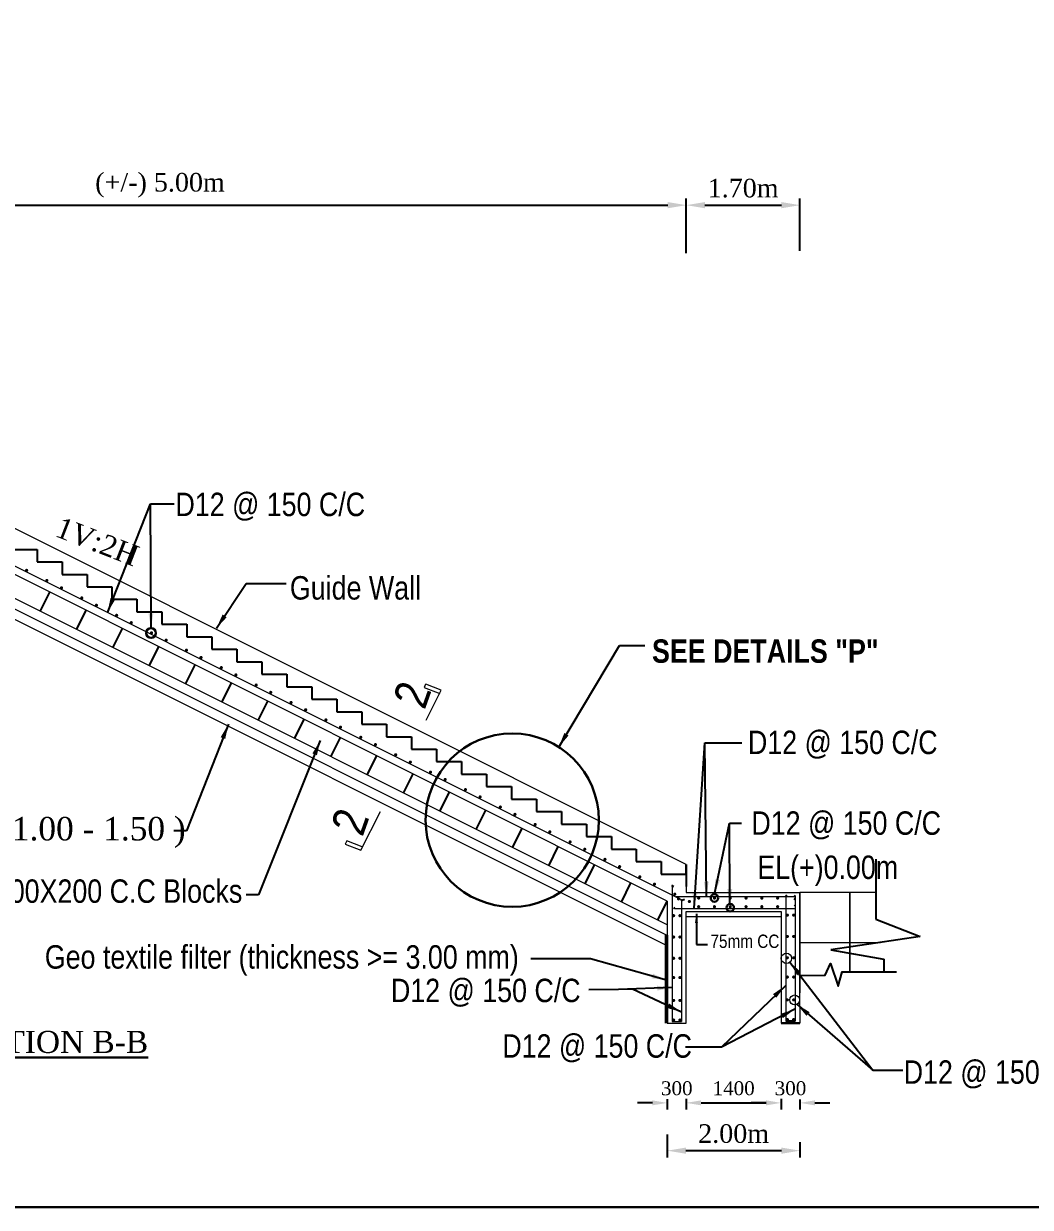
# Model space of a CAD drawing. Header units: metres. Extents: x -1354 to 3686, y -9962 to -7697.
# Drawn here: x 2576.5 to 2630.7, y -7841.6 to -7777.9 of the extents above; entities that cross this region are included whole.
import ezdxf

# ---------------------------------------------------------------- set-up
doc = ezdxf.new("R2010")
doc.units = ezdxf.units.M
doc.layers.add('Blocks', color=11, linetype='Continuous', lineweight=9)
doc.layers.add('Layer1', color=7, linetype='Continuous', lineweight=13)
doc.styles.get("Standard").update_dxf_attribs({"font": 'times.ttf'})
doc.styles.add('TIMES', font='ARIALN.TTF')
doc.dimstyles.get("Standard").update_dxf_attribs({"dimtxt": 0.5, "dimasz": 0.4075, "dimexe": 0.364, "dimexo": 0.219, "dimgap": 0.09, "dimtad": 0, "dimdec": 0, "dimlfac": 1000, "dimzin": 0, "dimdsep": 46, "dimtxsty": 'Standard', "dimcen": 0.09, "dimadec": 0, "dimazin": 0, "dimtfac": 1, "dimtdec": 0, "dimtofl": 0, "dimtmove": 0, "dimatfit": 3, "dimfxl": 1, "dimtolj": 1, "dimtzin": 0, "dimarcsym": 0})

# ---------------------------------------------------------------- blocks, each defined once
blk = doc.blocks.new('*D1038')
at = {"layer": 'Defpoints', "color": 0, "lineweight": -3}
for p in [(2611.117, -7837.414), (2618.258, -7837.83), (2618.258, -7838.503)]:
    blk.add_point(p, dxfattribs=at)
at = {"layer": 'Layer1', "color": 0, "lineweight": -2}
for p, q in [((2611.117, -7837.633), (2611.117, -7838.867)), ((2618.258, -7838.049), (2618.258, -7838.867))]:
    blk.add_line(p, q, dxfattribs=at)
at = {"layer": 'Layer1', "color": 7, "lineweight": -2}
blk.add_line((2612.117, -7838.503), (2617.258, -7838.503), dxfattribs=at)
at = {"layer": 'Layer1', "color": 7, "lineweight": -3}
for points in [[(2612.117, -7838.337), (2612.117, -7838.67), (2611.117, -7838.503)], [(2617.258, -7838.337), (2617.258, -7838.67), (2618.258, -7838.503)]]:
    blk.add_solid(points, dxfattribs=at)
at = {"layer": 'Layer1', "color": 0, "lineweight": 30, "insert": (2614.688, -7837.593), "char_height": 1, "attachment_point": 5}
blk.add_mtext('\\A1;2.00m', dxfattribs=at)
blk = doc.blocks.new('*D1039')
at = {"layer": 'Defpoints', "color": 0, "lineweight": -3}
for p in [(2611.117, -7835.518), (2612.137, -7835.488), (2612.137, -7835.931)]:
    blk.add_point(p, dxfattribs=at)
at = {"layer": 'Layer1', "color": 7, "lineweight": -2}
for p, q in [((2610.317, -7835.931), (2609.517, -7835.931)), ((2612.937, -7835.931), (2613.737, -7835.931))]:
    blk.add_line(p, q, dxfattribs=at)
at = {"layer": 'Layer1', "color": 0, "lineweight": -2}
for p, q in [((2611.117, -7835.737), (2611.117, -7836.295)), ((2612.137, -7835.707), (2612.137, -7836.295))]:
    blk.add_line(p, q, dxfattribs=at)
at = {"layer": 'Layer1', "color": 7, "lineweight": -3}
for points in [[(2610.317, -7835.797), (2610.317, -7836.064), (2611.117, -7835.931)], [(2612.937, -7835.797), (2612.937, -7836.064), (2612.137, -7835.931)]]:
    blk.add_solid(points, dxfattribs=at)
at = {"layer": 'Layer1', "color": 0, "lineweight": 30, "insert": (2611.627, -7835.149), "char_height": 0.75, "attachment_point": 5}
blk.add_mtext('\\A1;300', dxfattribs=at)
blk = doc.blocks.new('*D1045')
at = {"layer": 'Defpoints', "color": 0, "lineweight": -3}
for p in [(2612.137, -7787.621), (2555.485, -7788.801), (2612.137, -7790.428)]:
    blk.add_point(p, dxfattribs=at)
at = {"layer": 'Layer1', "color": 0, "lineweight": -2}
for p, q in [((2555.485, -7788.582), (2555.485, -7787.257)), ((2612.137, -7790.209), (2612.137, -7787.257))]:
    blk.add_line(p, q, dxfattribs=at)
at = {"layer": 'Layer1', "color": 7, "lineweight": -2}
blk.add_line((2556.485, -7787.621), (2611.137, -7787.621), dxfattribs=at)
at = {"layer": 'Layer1', "color": 7, "lineweight": -3}
for points in [[(2556.485, -7787.454), (2556.485, -7787.788), (2555.485, -7787.621)], [(2611.137, -7787.454), (2611.137, -7787.788), (2612.137, -7787.621)]]:
    blk.add_solid(points, dxfattribs=at)
at = {"layer": 'Layer1', "color": 0, "lineweight": 30, "insert": (2583.811, -7786.55), "char_height": 1, "attachment_point": 5}
blk.add_mtext('\\A1;(+/-) 5.00m', dxfattribs=at)
blk = doc.blocks.new('*D1047')
at = {"layer": 'Defpoints', "color": 0, "lineweight": -3}
for p in [(2617.238, -7835.502), (2618.258, -7835.524), (2618.258, -7835.931)]:
    blk.add_point(p, dxfattribs=at)
at = {"layer": 'Layer1', "color": 7, "lineweight": -2}
for p, q in [((2616.438, -7835.931), (2615.638, -7835.931)), ((2619.058, -7835.931), (2619.858, -7835.931))]:
    blk.add_line(p, q, dxfattribs=at)
at = {"layer": 'Layer1', "color": 0, "lineweight": -2}
for p, q in [((2617.238, -7835.721), (2617.238, -7836.295)), ((2618.258, -7835.743), (2618.258, -7836.295))]:
    blk.add_line(p, q, dxfattribs=at)
at = {"layer": 'Layer1', "color": 7, "lineweight": -3}
for points in [[(2616.438, -7835.797), (2616.438, -7836.064), (2617.238, -7835.931)], [(2619.058, -7835.797), (2619.058, -7836.064), (2618.258, -7835.931)]]:
    blk.add_solid(points, dxfattribs=at)
at = {"layer": 'Layer1', "color": 0, "lineweight": 30, "insert": (2617.748, -7835.149), "char_height": 0.75, "attachment_point": 5}
blk.add_mtext('\\A1;300', dxfattribs=at)
blk = doc.blocks.new('*D1048')
at = {"layer": 'Defpoints', "color": 0, "lineweight": -3}
for p in [(2612.137, -7835.488), (2617.238, -7835.502), (2617.238, -7835.931)]:
    blk.add_point(p, dxfattribs=at)
at = {"layer": 'Layer1', "color": 0, "lineweight": -2}
for p, q in [((2612.137, -7835.707), (2612.137, -7836.295)), ((2617.238, -7835.721), (2617.238, -7836.295))]:
    blk.add_line(p, q, dxfattribs=at)
at = {"layer": 'Layer1', "color": 7, "lineweight": -2}
blk.add_line((2612.937, -7835.931), (2616.438, -7835.931), dxfattribs=at)
at = {"layer": 'Layer1', "color": 7, "lineweight": -3}
for points in [[(2612.937, -7835.797), (2612.937, -7836.064), (2612.137, -7835.931)], [(2616.438, -7835.797), (2616.438, -7836.064), (2617.238, -7835.931)]]:
    blk.add_solid(points, dxfattribs=at)
at = {"layer": 'Layer1', "color": 0, "lineweight": 30, "insert": (2614.688, -7835.149), "char_height": 0.75, "attachment_point": 5}
blk.add_mtext('\\A1;1400', dxfattribs=at)
blk = doc.blocks.new('*D1051')
at = {"layer": 'Defpoints', "color": 0, "lineweight": -3}
for p in [(2618.258, -7787.621), (2612.137, -7789.956), (2618.258, -7790.306)]:
    blk.add_point(p, dxfattribs=at)
at = {"layer": 'Layer1', "color": 0, "lineweight": -2}
for p, q in [((2612.137, -7789.737), (2612.137, -7787.257)), ((2618.258, -7790.087), (2618.258, -7787.257))]:
    blk.add_line(p, q, dxfattribs=at)
at = {"layer": 'Layer1', "color": 7, "lineweight": -2}
blk.add_line((2613.137, -7787.621), (2617.258, -7787.621), dxfattribs=at)
at = {"layer": 'Layer1', "color": 7, "lineweight": -3}
for points in [[(2613.137, -7787.454), (2613.137, -7787.788), (2612.137, -7787.621)], [(2617.258, -7787.454), (2617.258, -7787.788), (2618.258, -7787.621)]]:
    blk.add_solid(points, dxfattribs=at)
at = {"layer": 'Layer1', "color": 0, "lineweight": 30, "insert": (2615.198, -7786.711), "char_height": 1, "attachment_point": 5}
blk.add_mtext('\\A1;1.70m', dxfattribs=at)

msp = doc.modelspace()

# ---------------------------------------------------------------- linework, layer by layer
at = {"color": 0, "linetype": 'Continuous', "lineweight": -3, "ltscale": 0.5}
for p, q in [((2575.849383, -7806.144765), (2577.193383, -7806.144765)), ((2577.193383, -7806.144765), (2577.193383, -7806.144765)), ((2577.193383, -7806.144765), (2577.193383, -7806.816765)), ((2577.193383, -7806.816765), (2578.537383, -7806.816765)), ((2578.537383, -7806.816765), (2578.537383, -7807.488765)), ((2578.537383, -7807.488765), (2579.881383, -7807.488765)), ((2579.881383, -7807.488765), (2579.881383, -7808.160765)), ((2579.881383, -7808.160765), (2581.225383, -7808.160765)), ((2581.225383, -7808.160765), (2581.225383, -7808.832765)), ((2577.360157, -7809.47948), (2577.876102, -7808.44759)), ((2581.225383, -7808.832765), (2582.569383, -7808.832765)), ((2582.569383, -7808.832765), (2582.569383, -7808.832765)), ((2582.569383, -7808.832765), (2582.569383, -7809.504765)), ((2579.315515, -7810.457159), (2579.831461, -7809.425269)), ((2582.569383, -7809.504765), (2583.913383, -7809.504765)), ((2583.913383, -7809.504765), (2583.913383, -7810.176765)), ((2581.270874, -7811.434839), (2581.786819, -7810.402949)), ((2583.913383, -7810.176765), (2585.257383, -7810.176765)), ((2585.257383, -7810.176765), (2585.257383, -7810.848765)), ((2583.226233, -7812.412518), (2583.742178, -7811.380628)), ((2585.257383, -7810.848765), (2586.601383, -7810.848765)), ((2586.601383, -7810.848765), (2586.601383, -7811.520765)), ((2586.601383, -7811.520765), (2587.945383, -7811.520765)), ((2587.945383, -7811.520765), (2587.945383, -7811.520765)), ((2587.945383, -7811.520765), (2587.945383, -7812.192765)), ((2585.181592, -7813.390198), (2585.697537, -7812.358307)), ((2587.945383, -7812.192765), (2589.289383, -7812.192765)), ((2589.289383, -7812.192765), (2589.289383, -7812.864765)), ((2589.289383, -7812.864765), (2590.633383, -7812.864765)), ((2590.633383, -7812.864765), (2590.633383, -7813.536765)), ((2587.136951, -7814.367877), (2587.652896, -7813.335987)), ((2590.633383, -7813.536765), (2591.977383, -7813.536765)), ((2591.977383, -7813.536765), (2591.977383, -7814.208765)), ((2589.09231, -7815.345557), (2589.608255, -7814.313666)), ((2591.977383, -7814.208765), (2593.321383, -7814.208765)), ((2593.321383, -7814.208765), (2593.321383, -7814.208765)), ((2593.321383, -7814.208765), (2593.321383, -7814.880765)), ((2593.321383, -7814.880765), (2594.665383, -7814.880765)), ((2594.665383, -7814.880765), (2594.665383, -7815.552765)), ((2591.047669, -7816.323236), (2591.563614, -7815.291346)), ((2594.665383, -7815.552765), (2596.009383, -7815.552765)), ((2596.009383, -7815.552765), (2596.009383, -7816.224765)), ((2593.003028, -7817.300916), (2593.518973, -7816.269025)), ((2596.009383, -7816.224765), (2597.353383, -7816.224765)), ((2597.353383, -7816.224765), (2597.353383, -7816.896765)), ((2597.353383, -7816.896765), (2598.697383, -7816.896765)), ((2598.697383, -7816.896765), (2598.697383, -7816.896765)), ((2598.697383, -7816.896765), (2598.697383, -7817.568765)), ((2594.958386, -7818.278595), (2595.474332, -7817.246705)), ((2598.697383, -7817.568765), (2600.041383, -7817.568765)), ((2600.041383, -7817.568765), (2600.041383, -7818.240765)), ((2596.913745, -7819.256274), (2597.42969, -7818.224384)), ((2600.041383, -7818.240765), (2601.385383, -7818.240765)), ((2601.385383, -7818.240765), (2601.385383, -7818.912765)), ((2601.385383, -7818.912765), (2602.729383, -7818.912765)), ((2602.729383, -7818.912765), (2602.729383, -7819.584765)), ((2598.869104, -7820.233954), (2599.385049, -7819.202063)), ((2602.729383, -7819.584765), (2604.073383, -7819.584765)), ((2604.073383, -7819.584765), (2604.073383, -7819.584765)), ((2604.073383, -7819.584765), (2604.073383, -7820.256765)), ((2600.824463, -7821.211633), (2601.340408, -7820.179743)), ((2604.073383, -7820.256765), (2605.417383, -7820.256765)), ((2605.417383, -7820.256765), (2605.417383, -7820.928765)), ((2605.417383, -7820.928765), (2606.761383, -7820.928765)), ((2606.761383, -7820.928765), (2606.761383, -7821.600765)), ((2602.779822, -7822.189313), (2603.295767, -7821.157422)), ((2606.761383, -7821.600765), (2608.105383, -7821.600765)), ((2608.105383, -7821.600765), (2608.105383, -7822.272765)), ((2604.735181, -7823.166992), (2605.251126, -7822.135102)), ((2608.105383, -7822.272765), (2609.449383, -7822.272765)), ((2609.449383, -7822.272765), (2609.449383, -7822.272765)), ((2609.449383, -7822.272765), (2609.449383, -7822.944765)), ((2622.335242, -7822.823979), (2622.335242, -7826.043889)), ((2606.69054, -7824.144672), (2607.206485, -7823.112781)), ((2609.449383, -7822.944765), (2610.793383, -7822.944765)), ((2610.793383, -7822.944765), (2610.793383, -7823.616765)), ((2608.645899, -7825.122351), (2609.161844, -7824.090461)), ((2610.793383, -7823.616765), (2612.137383, -7823.616765)), ((2612.137383, -7823.616765), (2612.137383, -7824.288765)), ((2610.601257, -7826.10003), (2611.117203, -7825.06814)), ((2611.918778, -7825.014903), (2612.038218, -7824.960698)), ((2622.335242, -7826.043889), (2624.723728, -7826.979619)), ((2624.723728, -7826.979619), (2619.912191, -7827.693178)), ((2619.912191, -7827.693178), (2622.770498, -7828.192667)), ((2622.770498, -7828.192667), (2622.770498, -7828.887648))]:
    msp.add_line(p, q, dxfattribs=at)
msp.add_lwpolyline([(2618.258463, -7829.082417), (2618.258463, -7829.082417), (2619.608619, -7829.049995), (2619.901267, -7828.433108), (2620.307633, -7829.650553), (2620.535068, -7828.887648), (2623.445074, -7828.887648)], dxfattribs=at)
at = {"layer": 'Blocks', "color": 0, "lineweight": 13, "ltscale": 0.05}
for p, q in [((2598.104553, -7813.39462), (2598.022831, -7813.576605)), ((2598.034922, -7813.581308), (2598.877169, -7813.908953)), ((2598.947388, -7813.728447), (2598.116644, -7813.399323)), ((2598.136436, -7815.330659), (2598.951844, -7813.719644)), ((2594.625643, -7822.33954), (2595.672522, -7820.258487)), ((2593.865118, -7821.829911), (2593.783396, -7822.011896)), ((2593.783396, -7822.011896), (2594.625643, -7822.33954)), ((2594.695862, -7822.159035), (2593.865118, -7821.829911)), ((2611.882338, -7825.040702), (2611.835395, -7825.01181)), ((2618.258463, -7830.729781), (2618.258463, -7831.64647))]:
    msp.add_line(p, q, dxfattribs=at)
at = {"layer": 'Layer1', "color": 7, "lineweight": 20}
for p, q in [((2611.918778, -7825.014903), (2554.777208, -7796.444118)), ((2612.137383, -7823.103812), (2558.244132, -7796.157187)), ((2611.117203, -7825.06814), (2555.474324, -7797.246701)), ((2611.117203, -7826.358003), (2555.482283, -7798.540543)), ((2611.080757, -7826.903269), (2555.483528, -7799.104655)), ((2611.080757, -7827.466758), (2555.484772, -7799.668766)), ((2612.137383, -7823.616765), (2612.137383, -7824.608701)), ((2611.372248, -7824.310654), (2611.372248, -7831.557334)), ((2612.137383, -7824.608701), (2618.258463, -7824.608701)), ((2618.258463, -7830.729781), (2618.258463, -7824.608701)), ((2611.117203, -7825.06814), (2611.117203, -7831.64647)), ((2611.590543, -7824.81933), (2618.003418, -7824.81933)), ((2611.882338, -7825.040702), (2611.882338, -7831.557334)), ((2617.493328, -7824.812737), (2617.493328, -7831.52861)), ((2618.003418, -7824.812737), (2618.003418, -7831.52861)), ((2611.50613, -7825.471331), (2618.003418, -7825.471331)), ((2612.137383, -7825.628881), (2617.238283, -7825.628881)), ((2612.137383, -7831.64647), (2612.137383, -7825.628881)), ((2612.137383, -7825.893938), (2617.238283, -7825.893938)), ((2617.238283, -7825.628881), (2617.238283, -7831.64647)), ((2611.117203, -7831.64647), (2612.137383, -7831.64647)), ((2611.372248, -7831.557334), (2611.882338, -7831.557334))]:
    msp.add_line(p, q, dxfattribs=at)
at = {"layer": 'Layer1', "color": 7, "lineweight": 30}
for p, q in [((2612.137383, -7823.616765), (2612.137383, -7823.103812)), ((2611.372248, -7824.310654), (2611.427539, -7824.22186)), ((2617.493328, -7824.812737), (2617.5525, -7824.757765)), ((2618.003418, -7824.812737), (2617.938009, -7824.767326)), ((2611.50613, -7825.471331), (2611.460099, -7825.424988)), ((2618.003418, -7824.929886), (2617.945184, -7824.999233)), ((2618.003418, -7825.317188), (2617.957166, -7825.271779)), ((2617.238283, -7831.644939), (2618.258463, -7831.644939)), ((2617.493328, -7831.52861), (2618.003418, -7831.52861))]:
    msp.add_line(p, q, dxfattribs=at)
at = {"layer": 'Layer1', "color": 7, "lineweight": 50}
msp.add_line((2611.080757, -7826.903269), (2611.080757, -7831.64647), dxfattribs=at)
at = {"layer": 'Layer1', "color": 7, "lineweight": 30}
msp.add_lwpolyline([(2654.487825, -7841.552465), (2521.196828, -7841.552465), (2521.196828, -7723.647307), (2690.520239, -7723.647307), (2690.520239, -7816.440558), (2690.520239, -7837.708395), (2690.520239, -7841.552465)], close=True, dxfattribs=at)
at = {"layer": 'Layer1', "color": 7, "lineweight": 30, "const_width": 0.085015}
for points in [[(2576.588396, -7807.270096, -1), (2576.673057, -7807.277856, -1)], [(2577.678803, -7807.814445, -1), (2577.763463, -7807.822204, -1)], [(2578.465974, -7808.208039, -1), (2578.550634, -7808.215798, -1)], [(2579.55638, -7808.752387, -1), (2579.64104, -7808.760146, -1)], [(2580.343551, -7809.145981, -1), (2580.428211, -7809.15374, -1)], [(2581.433957, -7809.690329, -1), (2581.518618, -7809.698088, -1)], [(2582.221128, -7810.083923, -1), (2582.305788, -7810.091682, -1)], [(2583.311535, -7810.628271, -1), (2583.396195, -7810.636031, -1)], [(2584.098705, -7811.021865, -1), (2584.183366, -7811.029625, -1)], [(2585.189112, -7811.566214, -1), (2585.273772, -7811.573973, -1)], [(2585.976283, -7811.959808, -1), (2586.060943, -7811.967567, -1)], [(2587.066689, -7812.504156, -1), (2587.151349, -7812.511915, -1)], [(2587.85386, -7812.89775, -1), (2587.93852, -7812.905509, -1)], [(2588.944266, -7813.442098, -1), (2589.028927, -7813.449857, -1)], [(2589.731437, -7813.835692, -1), (2589.816097, -7813.843451, -1)], [(2590.821844, -7814.38004, -1), (2590.906504, -7814.3878, -1)], [(2591.609014, -7814.773635, -1), (2591.693675, -7814.781394, -1)], [(2592.699421, -7815.317983, -1), (2592.784081, -7815.325742, -1)], [(2593.486592, -7815.711577, -1), (2593.571252, -7815.719336, -1)], [(2594.576998, -7816.255925, -1), (2594.661658, -7816.263684, -1)], [(2595.364169, -7816.649519, -1), (2595.448829, -7816.657278, -1)], [(2596.454575, -7817.193867, -1), (2596.539236, -7817.201626, -1)], [(2597.241746, -7817.587461, -1), (2597.326406, -7817.59522, -1)], [(2598.332153, -7818.131809, -1), (2598.416813, -7818.139569, -1)], [(2599.119323, -7818.525404, -1), (2599.203984, -7818.533163, -1)], [(2600.20973, -7819.069752, -1), (2600.29439, -7819.077511, -1)], [(2600.996901, -7819.463346, -1), (2601.081561, -7819.471105, -1)], [(2602.087307, -7820.007694, -1), (2602.171967, -7820.015453, -1)], [(2602.874478, -7820.401288, -1), (2602.959138, -7820.409047, -1)], [(2603.964884, -7820.945636, -1), (2604.049545, -7820.953395, -1)], [(2604.752055, -7821.33923, -1), (2604.836715, -7821.346989, -1)], [(2605.842462, -7821.883578, -1), (2605.927122, -7821.891338, -1)], [(2606.629632, -7822.277173, -1), (2606.714293, -7822.284932, -1)], [(2607.720039, -7822.821521, -1), (2607.804699, -7822.82928, -1)], [(2608.50721, -7823.215115, -1), (2608.59187, -7823.222874, -1)], [(2609.597616, -7823.759463, -1), (2609.682276, -7823.767222, -1)], [(2610.384787, -7824.153057, -1), (2610.469447, -7824.160816, -1)], [(2611.475193, -7824.697405, -1), (2611.559854, -7824.705164, -1)], [(2611.677467, -7824.955945, -1), (2611.762482, -7824.955945, -1)], [(2612.262364, -7825.090999, -1), (2612.347024, -7825.098758, -1)], [(2611.414755, -7825.85667, -1), (2611.49977, -7825.85667, -1)], [(2611.83983, -7825.85667, 1), (2611.754815, -7825.85667, 1)], [(2617.535835, -7825.827946, -1), (2617.62085, -7825.827946, -1)], [(2617.96091, -7825.827946, 1), (2617.875895, -7825.827946, 1)], [(2611.414755, -7827.005584, -1), (2611.49977, -7827.005584, -1)], [(2611.83983, -7827.005584, 1), (2611.754815, -7827.005584, 1)], [(2617.535835, -7826.97686, -1), (2617.62085, -7826.97686, -1)], [(2617.96091, -7826.97686, 1), (2617.875895, -7826.97686, 1)], [(2611.414755, -7828.149891, -1), (2611.49977, -7828.149891, -1)], [(2611.83983, -7828.149891, 1), (2611.754815, -7828.149891, 1)], [(2617.535835, -7828.121167, -1), (2617.62085, -7828.121167, -1)], [(2617.96091, -7828.121167, 1), (2617.875895, -7828.121167, 1)], [(2611.414755, -7829.188749, -1), (2611.49977, -7829.188749, -1)], [(2611.83983, -7829.188749, 1), (2611.754815, -7829.188749, 1)], [(2617.535835, -7829.160025, -1), (2617.62085, -7829.160025, -1)], [(2617.96091, -7829.160025, 1), (2617.875895, -7829.160025, 1)], [(2611.414755, -7830.419575, -1), (2611.49977, -7830.419575, -1)], [(2611.83983, -7830.419575, 1), (2611.754815, -7830.419575, 1)], [(2617.535835, -7830.390851, -1), (2617.62085, -7830.390851, -1)], [(2617.96091, -7830.390851, 1), (2617.875895, -7830.390851, 1)], [(2611.414755, -7831.474031, -1), (2611.49977, -7831.474031, -1)], [(2611.83983, -7831.474031, 1), (2611.754815, -7831.474031, 1)], [(2617.535835, -7831.445307, -1), (2617.62085, -7831.445307, -1)], [(2617.96091, -7831.445307, 1), (2617.875895, -7831.445307, 1)]]:
    msp.add_lwpolyline(points, format="xyb", close=True, dxfattribs=at)
at = {"layer": 'Layer1', "color": 7, "lineweight": 20}
msp.add_lwpolyline([(2618.258463, -7827.296701), (2620.946463, -7827.296701), (2620.946463, -7824.608701), (2618.258463, -7824.608701)], close=True, dxfattribs=at)
for points in [[(2622.335242, -7824.608701), (2620.946463, -7824.608701), (2620.946463, -7827.296701), (2622.585638, -7827.296701)], [(2620.946463, -7828.887648), (2620.946463, -7827.314382), (2618.258463, -7827.314382), (2618.258463, -7830.002382)], [(2622.466418, -7827.314382), (2620.946463, -7827.314382), (2620.946463, -7828.887648)]]:
    msp.add_lwpolyline(points, dxfattribs=at)
at = {"layer": 'Layer1', "color": 7, "lineweight": 20, "const_width": 0.085015}
for points in [[(2612.762383, -7824.909935, -1), (2612.847398, -7824.909935, -1)], [(2612.762383, -7825.374349, -1), (2612.847398, -7825.374349, -1)], [(2613.612533, -7824.909935, -1), (2613.697548, -7824.909935, -1)], [(2613.612533, -7825.374349, -1), (2613.697548, -7825.374349, -1)], [(2614.462683, -7824.909935, -1), (2614.547698, -7824.909935, -1)], [(2614.462683, -7825.374349, -1), (2614.547698, -7825.374349, -1)], [(2615.312833, -7824.909935, -1), (2615.397848, -7824.909935, -1)], [(2615.312833, -7825.374349, -1), (2615.397848, -7825.374349, -1)], [(2616.162983, -7824.909935, -1), (2616.247998, -7824.909935, -1)], [(2616.162983, -7825.374349, -1), (2616.247998, -7825.374349, -1)], [(2617.013133, -7824.909935, -1), (2617.098148, -7824.909935, -1)], [(2617.013133, -7825.374349, -1), (2617.098148, -7825.374349, -1)]]:
    msp.add_lwpolyline(points, format="xyb", close=True, dxfattribs=at)
at = {"layer": 'Layer1', "color": 7, "lineweight": 30}
for centre, radius in [((2583.326107, -7810.644774), 0.261943), ((2602.768506, -7820.715663), 4.664236), ((2613.65504, -7824.902091), 0.203194), ((2614.502213, -7825.428414), 0.203194)]:
    msp.add_circle(centre, radius, dxfattribs=at)
at = {"layer": 'Layer1', "color": 7, "lineweight": 20}
for centre, radius in [((2617.527068, -7828.152906), 0.278277), ((2617.969496, -7830.390135), 0.264696)]:
    msp.add_circle(centre, radius, dxfattribs=at)

# ---------------------------------------------------------------- texts
at = {"layer": 'Layer1', "color": 7, "lineweight": 30, "attachment_point": 1, "style": 'TIMES'}
for s, insert, char_height, width in [('D12 @ 150 C/C', (2584.642844, -7803.094482), 1.26, 34.36775309), ('Guide Wall', (2590.801806, -7807.584821), 1.26, 34.36775309), ('{\\fArial Narrow|b1|i0|c0|p34;SEE DETAILS "P"}', (2610.293892, -7810.987918), 1.26, 34.36775309), ('D12 @ 150 C/C', (2615.458245, -7815.899997), 1.26, 10.53218725), ('D12 @ 150 C/C', (2615.644199, -7820.244575), 1.26, 10.53218725), ('{\\fTimes New Roman|b0|i0|c0|p18;100 mm thick sand (FM: 1.00 - 1.50 )}', (2556.435254, -7820.545427), 1.26, 34.36775309), ('EL(+)0.00m', (2615.961516, -7822.622535), 1.26, 34.36775309), ('1-Layer 400X400X200 C.C Blocks', (2566.256558, -7823.905616), 1.26, 34.36775309), ('75mm CC', (2613.440485, -7826.874099), 0.7193673, 6.30375308), ('Geo textile filter (thickness >= 3.00 mm)', (2577.608979, -7827.447262), 1.26, 34.36775309), ('D12 @ 150 C/C', (2596.24196, -7829.251053), 1.26, 34.36775309), ('{\\fTimes New Roman|b0|i0|c0|p18;\\LSECTION B-B}', (2572.137244, -7832.056433), 1.19021, 12.77492067), ('D12 @ 150 C/C', (2602.236471, -7832.239546), 1.26, 34.36775309), ('D12 @ 150 C/C', (2623.840762, -7833.644018), 1.26, 34.36775309)]:
    msp.add_mtext(s, dxfattribs=dict(at, insert=insert, char_height=char_height, width=width))
for s, insert, char_height, width, rotation in [('{\\fTimes New Roman|b0|i0|c0|p18;\\C0;1V:2H}', (2578.495022, -7804.363049), 1.122198, 11.06858846, 338.79628874), ('2', (2596.320909, -7814.206109), 1.836324, 3.90677931, 70.48205617), ('2', (2592.974596, -7821.042021), 1.836324, 3.90677931, 70.48205617)]:
    msp.add_mtext(s, dxfattribs=dict(at, insert=insert, char_height=char_height, width=width, rotation=rotation))

# ---------------------------------------------------------------- dimensions: what is measured, and where the dimension line sits
at = {"layer": 'Layer1', "color": 7, "lineweight": 30}
for base, p1, p2, text, picture, middle in [((2612.137383, -7787.62093), (2555.485366, -7788.800887), (2612.137383, -7790.428128), '(+/-) 5.00m', '*D1045', (2583.811374, -7786.550418)), ((2618.258463, -7787.62093), (2612.137383, -7789.95594), (2618.258463, -7790.305993), '1.70m', '*D1051', (2615.197923, -7786.710836)), ((2618.258463, -7838.503236), (2611.117203, -7837.413762), (2618.258463, -7837.829681), '2.00m', '*D1038', (2614.687833, -7837.593142))]:
    dim = msp.add_linear_dim(base=base, p1=p1, p2=p2, text=text, dimstyle='Standard', override={"dimtxt": 1, "dimasz": 1, "dimgap": 0.4, "dimtad": 1, "dimdec": 2, "dimrnd": 0.002, "dimpost": 'm', "dimcen": 0.05, "dimclrd": 7, "dimadec": 1, "dimtdec": 2, "dimfrac": 2}, dxfattribs=at)
    dim.commit()
    dim.dimension.update_dxf_attribs({"geometry": picture, "text_midpoint": middle})
for base, p1, p2, text, picture, middle in [((2612.137383, -7835.930649), (2611.117203, -7835.517731), (2612.137383, -7835.487955), '300', '*D1039', (2611.627293, -7835.930649)), ((2617.238283, -7835.930649), (2612.137383, -7835.487955), (2617.238283, -7835.502374), '1400', '*D1048', (2614.687833, -7835.930649)), ((2618.258463, -7835.930649), (2617.238283, -7835.502374), (2618.258463, -7835.523872), '300', '*D1047', (2617.748373, -7835.930649))]:
    dim = msp.add_linear_dim(base=base, p1=p1, p2=p2, text=text, dimstyle='Standard', override={"dimtxt": 0.75, "dimasz": 0.8, "dimgap": 0.4, "dimtad": 1, "dimdec": 2, "dimrnd": 0.002, "dimpost": 'm', "dimcen": 0.05, "dimclrd": 7, "dimadec": 1, "dimtdec": 2, "dimfrac": 2}, dxfattribs=at)
    dim.commit()
    dim.dimension.update_dxf_attribs({"geometry": picture, "text_midpoint": middle, "dimtype": 160})

# ---------------------------------------------------------------- leaders
at = {"layer": 'Layer1', "color": 7, "lineweight": 18}
for points, override in [([(2580.976804, -7809.552585), (2583.29005, -7803.699482), (2584.566054, -7803.69795)], {"dimtxt": 0.75, "dimasz": 0.8, "dimgap": 0.4, "dimtad": 1, "dimdec": 2, "dimrnd": 0.002, "dimpost": 'm', "dimcen": 0.05, "dimclrd": 7, "dimadec": 1, "dimtdec": 2, "dimfrac": 2}), ([(2583.326107, -7810.38283), (2583.29005, -7803.699482), (2583.928052, -7803.698716)], {"dimtxt": 0.75, "dimasz": 0.8, "dimgap": 0.4, "dimtad": 1, "dimdec": 2, "dimrnd": 0.002, "dimpost": 'm', "dimcen": 0.05, "dimclrd": 7, "dimadec": 1, "dimtdec": 2, "dimfrac": 2}), ([(2586.845118, -7810.389037), (2588.452318, -7807.979242), (2590.600754, -7807.979242)], {"dimtxt": 0.75, "dimasz": 0.8, "dimgap": 0.4, "dimtad": 1, "dimdec": 2, "dimrnd": 0.002, "dimpost": 'm', "dimcen": 0.05, "dimclrd": 7, "dimadec": 1, "dimtdec": 2, "dimfrac": 2}), ([(2605.275296, -7816.782331), (2608.545347, -7811.315027), (2609.905587, -7811.315027)], {"dimtxt": 0.75, "dimasz": 0.8, "dimgap": 0.4, "dimtad": 1, "dimdec": 2, "dimrnd": 0.002, "dimpost": 'm', "dimcen": 0.05, "dimclrd": 7, "dimadec": 1, "dimtdec": 2, "dimfrac": 2}), ([(2612.556787, -7825.45437), (2613.138591, -7816.558008), (2615.133384, -7816.55354)], {"dimtxt": 0.75, "dimasz": 0.8, "dimgap": 0.4, "dimtad": 1, "dimdec": 2, "dimrnd": 0.002, "dimpost": 'm', "dimcen": 0.05, "dimclrd": 7, "dimadec": 1, "dimtdec": 2, "dimfrac": 2}), ([(2613.222769, -7824.81933), (2613.138591, -7816.558008), (2614.845187, -7816.554185)], {"dimtxt": 0.75, "dimasz": 0.8, "dimgap": 0.4, "dimtad": 1, "dimdec": 2, "dimrnd": 0.002, "dimpost": 'm', "dimcen": 0.05, "dimclrd": 7, "dimadec": 1, "dimtdec": 2, "dimfrac": 2}), ([(2613.65922, -7824.698941), (2614.471659, -7820.877), (2615.118072, -7820.877878)], {"dimtxt": 0.75, "dimasz": 0.8, "dimgap": 0.4, "dimtad": 1, "dimdec": 2, "dimrnd": 0.002, "dimpost": 'm', "dimcen": 0.05, "dimclrd": 7, "dimadec": 1, "dimtdec": 2, "dimfrac": 2}), ([(2614.482432, -7825.226186), (2614.471659, -7820.877), (2615.118072, -7820.877878)], {"dimtxt": 0.75, "dimasz": 0.8, "dimgap": 0.4, "dimtad": 1, "dimdec": 2, "dimrnd": 0.002, "dimpost": 'm', "dimcen": 0.05, "dimclrd": 7, "dimadec": 1, "dimtdec": 2, "dimfrac": 2}), ([(2612.685209, -7825.753391), (2612.685209, -7827.416322), (2613.282049, -7827.416322)], {"dimtxt": 0.75, "dimasz": 0.5, "dimdec": 2, "dimrnd": 0.002, "dimpost": 'm', "dimcen": 0.05, "dimclrd": 7, "dimadec": 1, "dimtdec": 2, "dimfrac": 2}), ([(2611.07459, -7829.322015), (2606.990696, -7828.17075), (2603.762233, -7828.17075)], {"dimtxt": 0.75, "dimasz": 0.8, "dimgap": 0.4, "dimtad": 1, "dimdec": 2, "dimrnd": 0.002, "dimpost": 'm', "dimcen": 0.05, "dimclrd": 7, "dimadec": 1, "dimtdec": 2, "dimfrac": 2}), ([(2617.720692, -7828.352776), (2622.179169, -7834.169763), (2623.795329, -7834.172648)], {"dimtxt": 0.75, "dimasz": 0.8, "dimgap": 0.4, "dimtad": 1, "dimdec": 2, "dimrnd": 0.002, "dimpost": 'm', "dimcen": 0.05, "dimclrd": 7, "dimadec": 1, "dimtdec": 2, "dimfrac": 2}), ([(2611.372248, -7829.729735), (2608.485825, -7829.830373), (2606.890457, -7829.839562)], {"dimtxt": 0.75, "dimasz": 0.8, "dimgap": 0.4, "dimtad": 1, "dimdec": 2, "dimrnd": 0.002, "dimpost": 'm', "dimcen": 0.05, "dimclrd": 7, "dimadec": 1, "dimtdec": 2, "dimfrac": 2}), ([(2611.882338, -7831.045164), (2609.244203, -7829.803932), (2608.485825, -7829.830373)], {"dimtxt": 0.75, "dimasz": 0.8, "dimgap": 0.4, "dimtad": 1, "dimdec": 2, "dimrnd": 0.002, "dimpost": 'm', "dimcen": 0.05, "dimclrd": 7, "dimadec": 1, "dimtdec": 2, "dimfrac": 2}), ([(2617.470096, -7829.623799), (2614.029222, -7832.926929), (2612.087325, -7832.926929)], {"dimtxt": 0.75, "dimasz": 0.8, "dimgap": 0.4, "dimtad": 1, "dimdec": 2, "dimrnd": 0.002, "dimpost": 'm', "dimcen": 0.05, "dimclrd": 7, "dimadec": 1, "dimtdec": 2, "dimfrac": 2}), ([(2617.980186, -7830.892773), (2614.029222, -7832.926929), (2612.087325, -7832.926929)], {"dimtxt": 0.75, "dimasz": 0.8, "dimgap": 0.4, "dimtad": 1, "dimdec": 2, "dimrnd": 0.002, "dimpost": 'm', "dimcen": 0.05, "dimclrd": 7, "dimadec": 1, "dimtdec": 2, "dimfrac": 2}), ([(2618.089897, -7830.625863), (2622.179169, -7834.169763), (2623.795329, -7834.172648)], {"dimtxt": 0.75, "dimasz": 0.8, "dimgap": 0.4, "dimtad": 1, "dimdec": 2, "dimrnd": 0.002, "dimpost": 'm', "dimcen": 0.05, "dimclrd": 7, "dimadec": 1, "dimtdec": 2, "dimfrac": 2})]:
    msp.add_leader(points, dimstyle='Standard', override=override, dxfattribs=at)
at = {"layer": 'Layer1', "color": 7, "lineweight": 20}
for points in [[(2587.490461, -7815.554351), (2585.237122, -7821.296988), (2584.557002, -7821.296988)], [(2592.433876, -7816.431325), (2589.119863, -7824.729355), (2588.439743, -7824.729355)]]:
    msp.add_leader(points, dimstyle='Standard', override={"dimtxt": 0.75, "dimasz": 0.8, "dimgap": 0.4, "dimtad": 1, "dimdec": 2, "dimrnd": 0.002, "dimpost": 'm', "dimcen": 0.05, "dimclrd": 7, "dimadec": 1, "dimtdec": 2, "dimfrac": 2}, dxfattribs=at)

doc.saveas('drawing.dxf')
